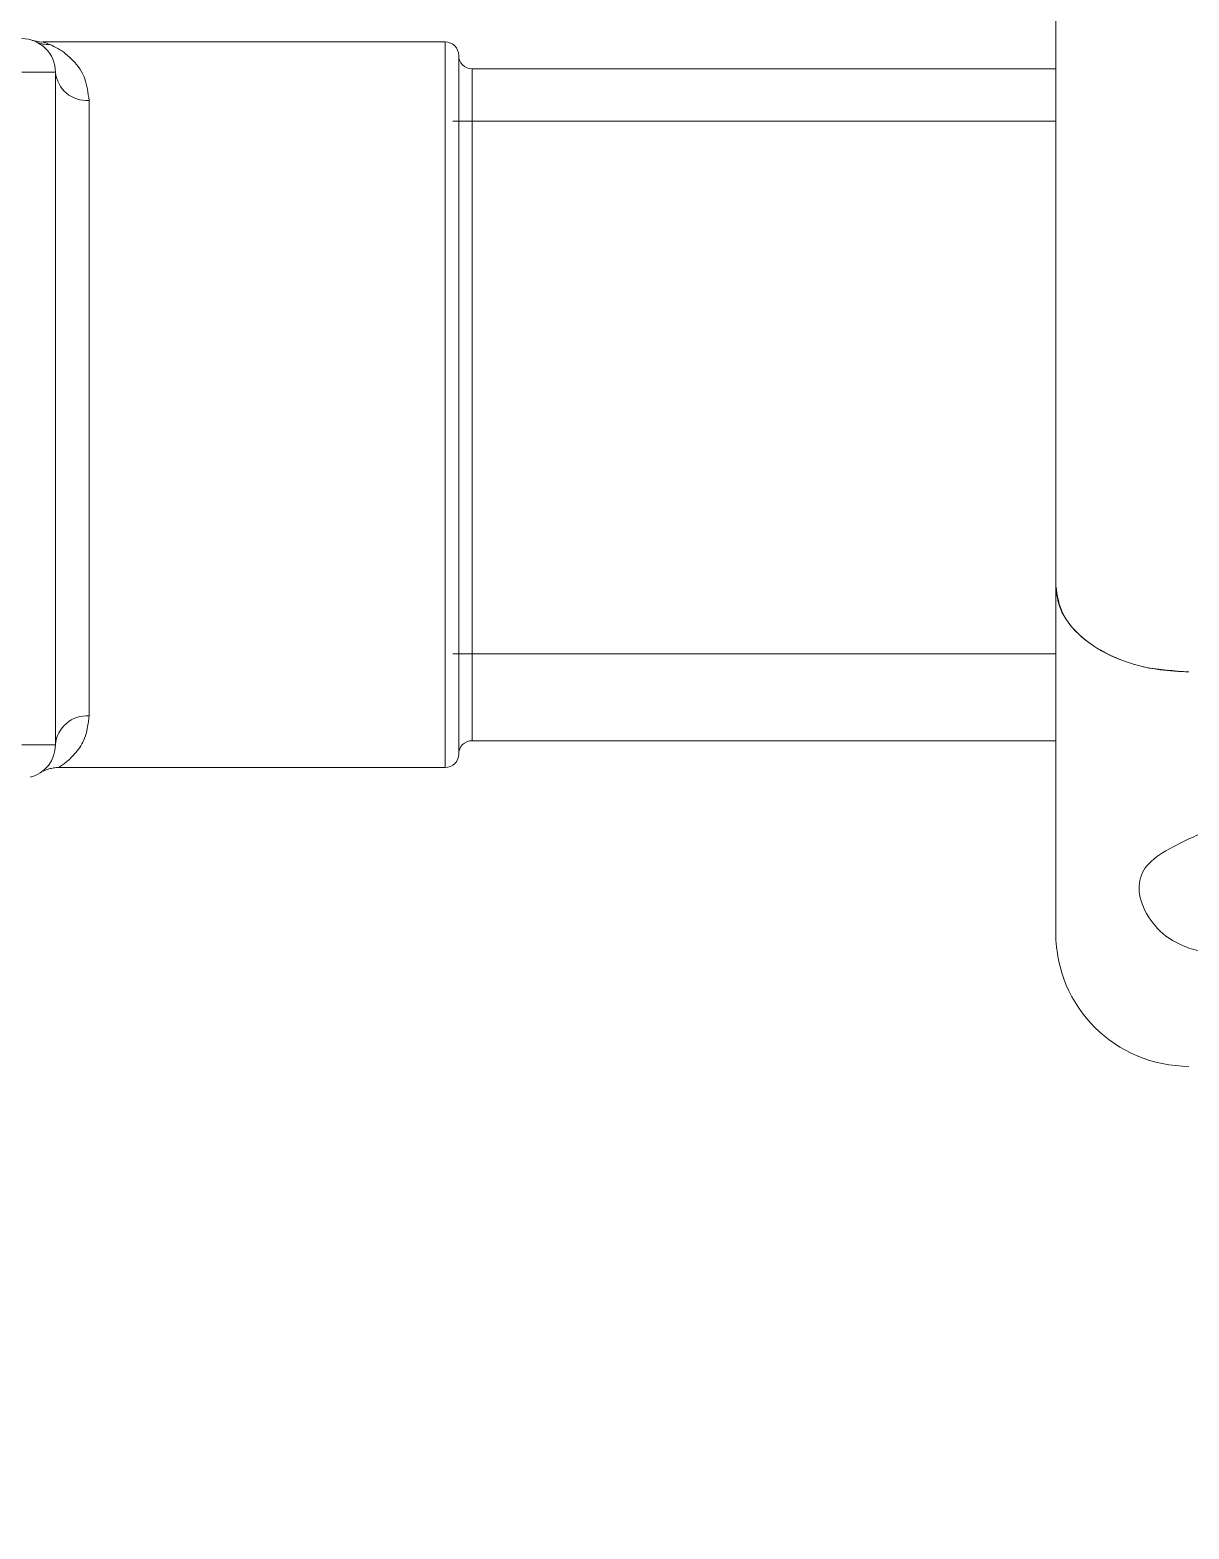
# Model space of a CAD drawing. Header units: inches. Extents: x 0.54 to 10.46, y 0.74 to 7.76.
# Drawn here: x 1.1701 to 1.2904, y 4.609 to 4.7646 of the extents above; entities that cross this region are included whole.
import ezdxf

# ---------------------------------------------------------------- set-up
doc = ezdxf.new("R2010")
doc.units = ezdxf.units.IN
doc.header["$MEASUREMENT"] = 0
doc.layers.add('BG', color=7, linetype='Continuous')
doc.layers.add('MCG-INT-4FT', color=7, linetype='Continuous')

# ---------------------------------------------------------------- blocks, each defined once
blk = doc.blocks.new('block 3')
at = {"layer": 'BG', "true_color": 0xffffff}
h = blk.add_hatch(color=7, dxfattribs=at)
h.dxf.hatch_style = 2
edge = h.paths.add_edge_path()
edge.add_spline(control_points=[(10.29599, 0.90612), (10.29599, 0.90612), (0.87112, 0.90612), (0.87112, 0.90612), (0.87016, 0.90612), (0.86938, 0.90689), (0.86938, 0.90785), (0.86938, 0.90785), (0.86938, 7.59215), (0.86938, 7.59215), (0.86938, 7.59311), (0.87016, 7.59389), (0.87112, 7.59389), (0.87112, 7.59389), (10.29599, 7.59389), (10.29599, 7.59389), (10.29696, 7.59389), (10.29773, 7.59311), (10.29773, 7.59215), (10.29773, 7.59215), (10.29773, 0.90785), (10.29773, 0.90785), (10.29773, 0.90689), (10.29696, 0.90612), (10.29599, 0.90612)], knot_values=[0, 0, 0, 0, 1, 1, 1, 2, 2, 2, 3, 3, 3, 4, 4, 4, 5, 5, 5, 6, 6, 6, 7, 7, 7, 8, 8, 8, 8], degree=3, periodic=1)
h.paths.add_polyline_path([(0.87286, 0.90959), (10.29426, 0.90959), (10.29426, 7.59042), (0.87286, 7.59042)])
at = {"layer": 'BG', "lineweight": 0}
blk.add_open_spline([(10.29599, 0.90612), (10.29599, 0.90612), (0.87112, 0.90612), (0.87112, 0.90612), (0.87016, 0.90612), (0.86938, 0.90689), (0.86938, 0.90785), (0.86938, 0.90785), (0.86938, 7.59215), (0.86938, 7.59215), (0.86938, 7.59311), (0.87016, 7.59389), (0.87112, 7.59389), (0.87112, 7.59389), (10.29599, 7.59389), (10.29599, 7.59389), (10.29696, 7.59389), (10.29773, 7.59311), (10.29773, 7.59215), (10.29773, 7.59215), (10.29773, 0.90785), (10.29773, 0.90785), (10.29773, 0.90689), (10.29696, 0.90612), (10.29599, 0.90612)], degree=3, knots=[0, 0, 0, 0, 1, 1, 1, 2, 2, 2, 3, 3, 3, 4, 4, 4, 5, 5, 5, 6, 6, 6, 7, 7, 7, 8, 8, 8, 8], dxfattribs=at)
blk = doc.blocks.new('block 2')
at = {"layer": 'BG'}
blk.add_blockref('block 3', (0, 0), dxfattribs=at)
blk = doc.blocks.new('block 69')
at = {"layer": 'BG', "true_color": 0xffffff}
h = blk.add_hatch(color=7, dxfattribs=at)
h.dxf.hatch_style = 2
edge = h.paths.add_edge_path()
edge.add_spline(control_points=[(10.46309, 0.739), (10.46309, 0.739), (0.53691, 0.739), (0.53691, 0.739), (0.53595, 0.739), (0.53517, 0.73978), (0.53517, 0.74074), (0.53517, 0.74074), (0.53517, 7.75926), (0.53517, 7.75926), (0.53517, 7.76022), (0.53595, 7.761), (0.53691, 7.761), (0.53691, 7.761), (10.46309, 7.761), (10.46309, 7.761), (10.46406, 7.761), (10.46483, 7.76022), (10.46483, 7.75926), (10.46483, 7.75926), (10.46483, 0.74074), (10.46483, 0.74074), (10.46483, 0.73978), (10.46406, 0.739), (10.46309, 0.739)], knot_values=[0, 0, 0, 0, 1, 1, 1, 2, 2, 2, 3, 3, 3, 4, 4, 4, 5, 5, 5, 6, 6, 6, 7, 7, 7, 8, 8, 8, 8], degree=3, periodic=1)
h.paths.add_polyline_path([(0.53864, 0.74248), (10.46136, 0.74248), (10.46136, 7.75752), (0.53864, 7.75752)])
at = {"layer": 'BG', "lineweight": 0}
blk.add_open_spline([(10.46309, 0.739), (10.46309, 0.739), (0.53691, 0.739), (0.53691, 0.739), (0.53595, 0.739), (0.53517, 0.73978), (0.53517, 0.74074), (0.53517, 0.74074), (0.53517, 7.75926), (0.53517, 7.75926), (0.53517, 7.76022), (0.53595, 7.761), (0.53691, 7.761), (0.53691, 7.761), (10.46309, 7.761), (10.46309, 7.761), (10.46406, 7.761), (10.46483, 7.76022), (10.46483, 7.75926), (10.46483, 7.75926), (10.46483, 0.74074), (10.46483, 0.74074), (10.46483, 0.73978), (10.46406, 0.739), (10.46309, 0.739)], degree=3, knots=[0, 0, 0, 0, 1, 1, 1, 2, 2, 2, 3, 3, 3, 4, 4, 4, 5, 5, 5, 6, 6, 6, 7, 7, 7, 8, 8, 8, 8], dxfattribs=at)
blk = doc.blocks.new('block 68')
at = {"layer": 'BG'}
blk.add_blockref('block 69', (0, 0), dxfattribs=at)
blk = doc.blocks.new('block 935')
at = {"layer": 'MCG-INT-4FT', "color": 7, "lineweight": 5, "true_color": 0xffffff}
blk.add_lwpolyline([(1.27662, 4.75511), (1.21405, 4.75511)], dxfattribs=at)
blk = doc.blocks.new('block 936')
at = {"layer": 'MCG-INT-4FT', "color": 7, "lineweight": 5, "true_color": 0xffffff}
blk.add_lwpolyline([(1.21405, 4.69981), (1.27662, 4.69981)], dxfattribs=at)
blk = doc.blocks.new('block 958')
at = {"layer": 'MCG-INT-4FT', "color": 7, "lineweight": 5, "true_color": 0xffffff}
blk.add_open_spline([(1.27662, 4.67081), (1.27662, 4.66318), (1.28281, 4.65699), (1.29044, 4.65699)], degree=3, dxfattribs=at)
blk = doc.blocks.new('block 1263')
at = {"layer": 'MCG-INT-4FT', "color": 7, "lineweight": 5, "true_color": 0xffffff}
blk.add_open_spline([(1.27662, 4.70686), (1.27677, 4.70586), (1.27692, 4.70485), (1.2774, 4.7039), (1.27788, 4.70296), (1.27867, 4.70206), (1.27966, 4.70128), (1.28065, 4.7005), (1.28182, 4.69983), (1.28314, 4.69929), (1.28446, 4.69876), (1.28592, 4.69836), (1.28744, 4.69816), (1.28843, 4.69803), (1.28943, 4.69799), (1.29044, 4.69795)], degree=3, knots=[0, 0, 0, 0, 1, 1, 1, 2, 2, 2, 3, 3, 3, 4, 4, 4, 5, 5, 5, 5], dxfattribs=at)
blk = doc.blocks.new('block 1264')
at = {"layer": 'MCG-INT-4FT', "color": 7, "lineweight": 5, "true_color": 0xffffff}
blk.add_lwpolyline([(1.27662, 4.67081), (1.27662, 4.70686)], dxfattribs=at)
blk = doc.blocks.new('block 1266')
at = {"layer": 'MCG-INT-4FT', "color": 7, "lineweight": 5, "true_color": 0xffffff}
blk.add_open_spline([(1.29044, 4.68062), (1.28933, 4.68007), (1.28822, 4.67952), (1.28737, 4.67895), (1.28653, 4.67838), (1.28595, 4.67778), (1.28561, 4.6771), (1.28528, 4.67642), (1.28519, 4.67565), (1.28531, 4.67485), (1.28545, 4.67398), (1.28585, 4.67307), (1.28647, 4.67218), (1.28702, 4.67139), (1.28775, 4.67063), (1.28873, 4.67006), (1.28926, 4.66975), (1.28985, 4.66951), (1.29044, 4.66926)], degree=3, knots=[0, 0, 0, 0, 1, 1, 1, 2, 2, 2, 3, 3, 3, 4, 4, 4, 5, 5, 5, 6, 6, 6, 6], dxfattribs=at)
blk = doc.blocks.new('block 1268')
at = {"layer": 'MCG-INT-4FT', "color": 7, "lineweight": 5, "true_color": 0xffffff}
blk.add_open_spline([(1.29044, 4.68062), (1.29111, 4.68091), (1.29177, 4.68119), (1.29249, 4.68143), (1.29368, 4.68181), (1.29502, 4.68205), (1.29638, 4.68213), (1.29755, 4.6822), (1.29873, 4.68214), (1.29987, 4.68197), (1.30094, 4.68181), (1.30197, 4.68154), (1.3029, 4.6812), (1.30393, 4.68083), (1.30485, 4.68037), (1.30565, 4.67986), (1.30659, 4.67926), (1.30736, 4.67859), (1.30795, 4.6779), (1.30865, 4.67709), (1.30911, 4.67624), (1.30932, 4.67541), (1.30955, 4.67449), (1.30949, 4.67359), (1.3091, 4.67276), (1.30872, 4.67194), (1.30803, 4.67118), (1.30704, 4.67053), (1.30615, 4.66995), (1.30501, 4.66946), (1.3037, 4.66909), (1.30253, 4.66876), (1.30122, 4.66852), (1.29985, 4.6684), (1.2986, 4.66828), (1.29729, 4.66825), (1.29601, 4.66831), (1.29477, 4.66837), (1.29354, 4.66851), (1.29244, 4.66875), (1.29174, 4.66889), (1.29109, 4.66908), (1.29044, 4.66926)], degree=3, knots=[0, 0, 0, 0, 1, 1, 1, 2, 2, 2, 3, 3, 3, 4, 4, 4, 5, 5, 5, 6, 6, 6, 7, 7, 7, 8, 8, 8, 9, 9, 9, 10, 10, 10, 11, 11, 11, 12, 12, 12, 13, 13, 13, 14, 14, 14, 14], dxfattribs=at)
blk = doc.blocks.new('block 1341')
at = {"layer": 'MCG-INT-4FT', "color": 7, "lineweight": 5, "true_color": 0xffffff}
blk.add_lwpolyline([(1.27662, 4.70686), (1.27662, 4.76936)], dxfattribs=at)
blk = doc.blocks.new('block 1342')
at = {"layer": 'MCG-INT-4FT', "color": 7, "lineweight": 5, "true_color": 0xffffff}
blk.add_open_spline([(1.29044, 4.69795), (1.28889, 4.69805), (1.28734, 4.69815), (1.28587, 4.69845), (1.28441, 4.69875), (1.28303, 4.69926), (1.28182, 4.69989), (1.28061, 4.70052), (1.27957, 4.70128), (1.27873, 4.70212), (1.2779, 4.70297), (1.27727, 4.70391), (1.27696, 4.70488), (1.27675, 4.70553), (1.27669, 4.70619), (1.27662, 4.70686)], degree=3, knots=[0, 0, 0, 0, 1, 1, 1, 2, 2, 2, 3, 3, 3, 4, 4, 4, 5, 5, 5, 5], dxfattribs=at)
blk = doc.blocks.new('block 1616')
at = {"layer": 'MCG-INT-4FT', "color": 7, "lineweight": 5, "true_color": 0xffffff}
blk.add_open_spline([(1.21325, 4.68801), (1.21402, 4.68801), (1.21464, 4.68863), (1.21464, 4.6894)], degree=3, dxfattribs=at)
blk = doc.blocks.new('block 1617')
at = {"layer": 'MCG-INT-4FT', "color": 7, "lineweight": 5, "true_color": 0xffffff}
blk.add_open_spline([(1.21464, 4.76194), (1.21464, 4.76272), (1.21402, 4.76334), (1.21325, 4.76334)], degree=3, dxfattribs=at)
blk = doc.blocks.new('block 1618')
at = {"layer": 'MCG-INT-4FT', "color": 7, "lineweight": 5, "true_color": 0xffffff}
blk.add_lwpolyline([(1.21325, 4.68801), (1.17318, 4.68801)], dxfattribs=at)
blk = doc.blocks.new('block 1619')
at = {"layer": 'MCG-INT-4FT', "color": 7, "lineweight": 5, "true_color": 0xffffff}
blk.add_lwpolyline([(1.17151, 4.76334), (1.21325, 4.76334)], dxfattribs=at)
blk = doc.blocks.new('block 1620')
at = {"layer": 'MCG-INT-4FT', "color": 7, "lineweight": 5, "true_color": 0xffffff}
blk.add_open_spline([(1.21604, 4.6908), (1.21526, 4.6908), (1.21464, 4.69017), (1.21464, 4.6894)], degree=3, dxfattribs=at)
blk = doc.blocks.new('block 1621')
at = {"layer": 'MCG-INT-4FT', "color": 7, "lineweight": 5, "true_color": 0xffffff}
blk.add_open_spline([(1.21464, 4.76194), (1.21464, 4.76117), (1.21526, 4.76055), (1.21604, 4.76055)], degree=3, dxfattribs=at)
blk = doc.blocks.new('block 1622')
at = {"layer": 'MCG-INT-4FT', "color": 7, "lineweight": 5, "true_color": 0xffffff}
blk.add_lwpolyline([(1.21604, 4.76055), (1.27662, 4.76055)], dxfattribs=at)
blk = doc.blocks.new('block 1623')
at = {"layer": 'MCG-INT-4FT', "color": 7, "lineweight": 5, "true_color": 0xffffff}
blk.add_lwpolyline([(1.27662, 4.6908), (1.21604, 4.6908)], dxfattribs=at)
blk = doc.blocks.new('block 1624')
at = {"layer": 'MCG-INT-4FT', "color": 7, "lineweight": 5, "true_color": 0xffffff}
blk.add_open_spline([(1.17317, 4.688), (1.17297, 4.68803), (1.17277, 4.688), (1.17259, 4.68797), (1.17243, 4.68794), (1.17227, 4.68791), (1.17211, 4.68787), (1.17199, 4.68783), (1.17187, 4.68779), (1.17175, 4.68774), (1.17168, 4.68771), (1.1716, 4.68768), (1.17153, 4.68764)], degree=3, knots=[0, 0, 0, 0, 1, 1, 1, 2, 2, 2, 3, 3, 3, 4, 4, 4, 4], dxfattribs=at)
blk = doc.blocks.new('block 1625')
at = {"layer": 'MCG-INT-4FT', "color": 7, "lineweight": 5, "true_color": 0xffffff}
blk.add_open_spline([(1.17042, 4.76351), (1.17051, 4.76348), (1.17055, 4.76347), (1.17059, 4.76346), (1.17066, 4.76344), (1.17073, 4.76342), (1.17081, 4.76341), (1.17103, 4.76336), (1.17126, 4.76332), (1.17148, 4.76334)], degree=3, knots=[0, 0, 0, 0, 1, 1, 1, 2, 2, 2, 3, 3, 3, 3], dxfattribs=at)
blk = doc.blocks.new('block 1734')
at = {"layer": 'MCG-INT-4FT', "color": 7, "lineweight": 5, "true_color": 0xffffff}
blk.add_lwpolyline([(1.17279, 4.69038), (1.17279, 4.7602)], dxfattribs=at)
blk = doc.blocks.new('block 1735')
at = {"layer": 'MCG-INT-4FT', "color": 7, "lineweight": 5, "true_color": 0xffffff}
blk.add_lwpolyline([(1.1693, 4.7602), (1.17279, 4.7602)], dxfattribs=at)
blk = doc.blocks.new('block 1736')
at = {"layer": 'MCG-INT-4FT', "color": 7, "lineweight": 5, "true_color": 0xffffff}
blk.add_lwpolyline([(1.17279, 4.69038), (1.1693, 4.69038)], dxfattribs=at)
blk = doc.blocks.new('block 1742')
at = {"layer": 'MCG-INT-4FT', "color": 7, "lineweight": 5, "true_color": 0xffffff}
blk.add_open_spline([(1.17279, 4.7602), (1.17279, 4.76213), (1.17123, 4.76369), (1.1693, 4.76369)], degree=3, dxfattribs=at)
blk = doc.blocks.new('block 1743')
at = {"layer": 'MCG-INT-4FT', "color": 7, "lineweight": 5, "true_color": 0xffffff}
blk.add_open_spline([(1.17015, 4.687), (1.1717, 4.68738), (1.17279, 4.68878), (1.17279, 4.69038)], degree=3, dxfattribs=at)
blk = doc.blocks.new('block 1758')
at = {"layer": 'MCG-INT-4FT', "color": 7, "lineweight": 5, "true_color": 0xffffff}
blk.add_open_spline([(1.17628, 4.69337), (1.17449, 4.6935), (1.17294, 4.69216), (1.17279, 4.69038)], degree=3, dxfattribs=at)
blk = doc.blocks.new('block 1759')
at = {"layer": 'MCG-INT-4FT', "color": 7, "lineweight": 5, "true_color": 0xffffff}
blk.add_lwpolyline([(1.17628, 4.69337), (1.17628, 4.75727)], dxfattribs=at)
blk = doc.blocks.new('block 1760')
at = {"layer": 'MCG-INT-4FT', "color": 7, "lineweight": 5, "true_color": 0xffffff}
blk.add_open_spline([(1.17279, 4.7602), (1.17296, 4.75844), (1.17451, 4.75713), (1.17628, 4.75727)], degree=3, dxfattribs=at)
blk = doc.blocks.new('block 1767')
at = {"layer": 'MCG-INT-4FT', "color": 7, "lineweight": 5, "true_color": 0xffffff}
blk.add_lwpolyline([(1.21464, 4.6894), (1.21464, 4.76194)], dxfattribs=at)
blk = doc.blocks.new('block 1768')
at = {"layer": 'MCG-INT-4FT', "color": 7, "lineweight": 5, "true_color": 0xffffff}
blk.add_open_spline([(1.17628, 4.75727), (1.17617, 4.75807), (1.17607, 4.75886), (1.17583, 4.75953), (1.17555, 4.76028), (1.17511, 4.76089), (1.17462, 4.7614), (1.17412, 4.76193), (1.17357, 4.76236), (1.17305, 4.76266), (1.17277, 4.76282), (1.1725, 4.76295), (1.17223, 4.76307)], degree=3, knots=[0, 0, 0, 0, 1, 1, 1, 2, 2, 2, 3, 3, 3, 4, 4, 4, 4], dxfattribs=at)
blk = doc.blocks.new('block 1810')
at = {"layer": 'MCG-INT-4FT', "color": 7, "lineweight": 5, "true_color": 0xffffff}
blk.add_open_spline([(1.17076, 4.76337), (1.171, 4.76327), (1.17123, 4.76318), (1.17148, 4.76313), (1.17172, 4.76308), (1.17197, 4.76308), (1.17223, 4.76307)], degree=3, knots=[0, 0, 0, 0, 1, 1, 1, 2, 2, 2, 2], dxfattribs=at)
blk = doc.blocks.new('block 1826')
at = {"layer": 'MCG-INT-4FT', "color": 8, "lineweight": 5, "true_color": 0x808080}
blk.add_lwpolyline([(1.21325, 4.76334), (1.21325, 4.68801)], dxfattribs=at)
blk = doc.blocks.new('block 1827')
at = {"layer": 'MCG-INT-4FT', "color": 8, "lineweight": 5, "true_color": 0x808080}
blk.add_open_spline([(1.17223, 4.76307), (1.17201, 4.76315), (1.1718, 4.76323), (1.17168, 4.76328), (1.17158, 4.76332), (1.17154, 4.76333), (1.17151, 4.76333)], degree=3, knots=[0, 0, 0, 0, 1, 1, 1, 2, 2, 2, 2], dxfattribs=at)
blk = doc.blocks.new('block 1828')
at = {"layer": 'MCG-INT-4FT', "color": 8, "lineweight": 5, "true_color": 0x808080}
blk.add_open_spline([(1.17318, 4.68806), (1.17335, 4.68817), (1.17363, 4.68835), (1.17397, 4.68863), (1.17431, 4.68891), (1.17469, 4.68929), (1.17506, 4.68976), (1.17539, 4.69019), (1.1757, 4.6907), (1.1759, 4.6913), (1.1761, 4.69192), (1.17619, 4.69264), (1.17628, 4.69337)], degree=3, knots=[0, 0, 0, 0, 1, 1, 1, 2, 2, 2, 3, 3, 3, 4, 4, 4, 4], dxfattribs=at)
blk = doc.blocks.new('block 1829')
at = {"layer": 'MCG-INT-4FT', "color": 8, "lineweight": 5, "true_color": 0x808080}
blk.add_lwpolyline([(1.21604, 4.6908), (1.21604, 4.76055)], dxfattribs=at)
blk = doc.blocks.new('block 1830')
at = {"layer": 'MCG-INT-4FT', "color": 8, "lineweight": 5, "true_color": 0x808080}
blk.add_open_spline([(1.17041, 4.76351), (1.17042, 4.76351), (1.17043, 4.76351), (1.17049, 4.76348), (1.17053, 4.76347), (1.17057, 4.76345), (1.17061, 4.76343)], degree=3, knots=[0, 0, 0, 0, 1, 1, 1, 2, 2, 2, 2], dxfattribs=at)

msp = doc.modelspace()

# ---------------------------------------------------------------- block references
at = {"layer": 'BG'}
for name in ['block 68', 'block 2']:
    msp.add_blockref(name, (0, 0), dxfattribs=at)
at = {"layer": 'MCG-INT-4FT'}
for name in ['block 1341', 'block 1742', 'block 1830', 'block 1625', 'block 1810', 'block 1619', 'block 1827', 'block 1768', 'block 1617', 'block 1826', 'block 1621', 'block 1767', 'block 1735', 'block 1734', 'block 1760', 'block 1622', 'block 1829', 'block 1759', 'block 935', 'block 1263', 'block 1264', 'block 1342', 'block 936', 'block 1758', 'block 1828', 'block 1620', 'block 1623', 'block 1736', 'block 1743', 'block 1616', 'block 1624', 'block 1618', 'block 1268', 'block 1266', 'block 958']:
    msp.add_blockref(name, (0, 0), dxfattribs=at)

doc.saveas('drawing.dxf')
